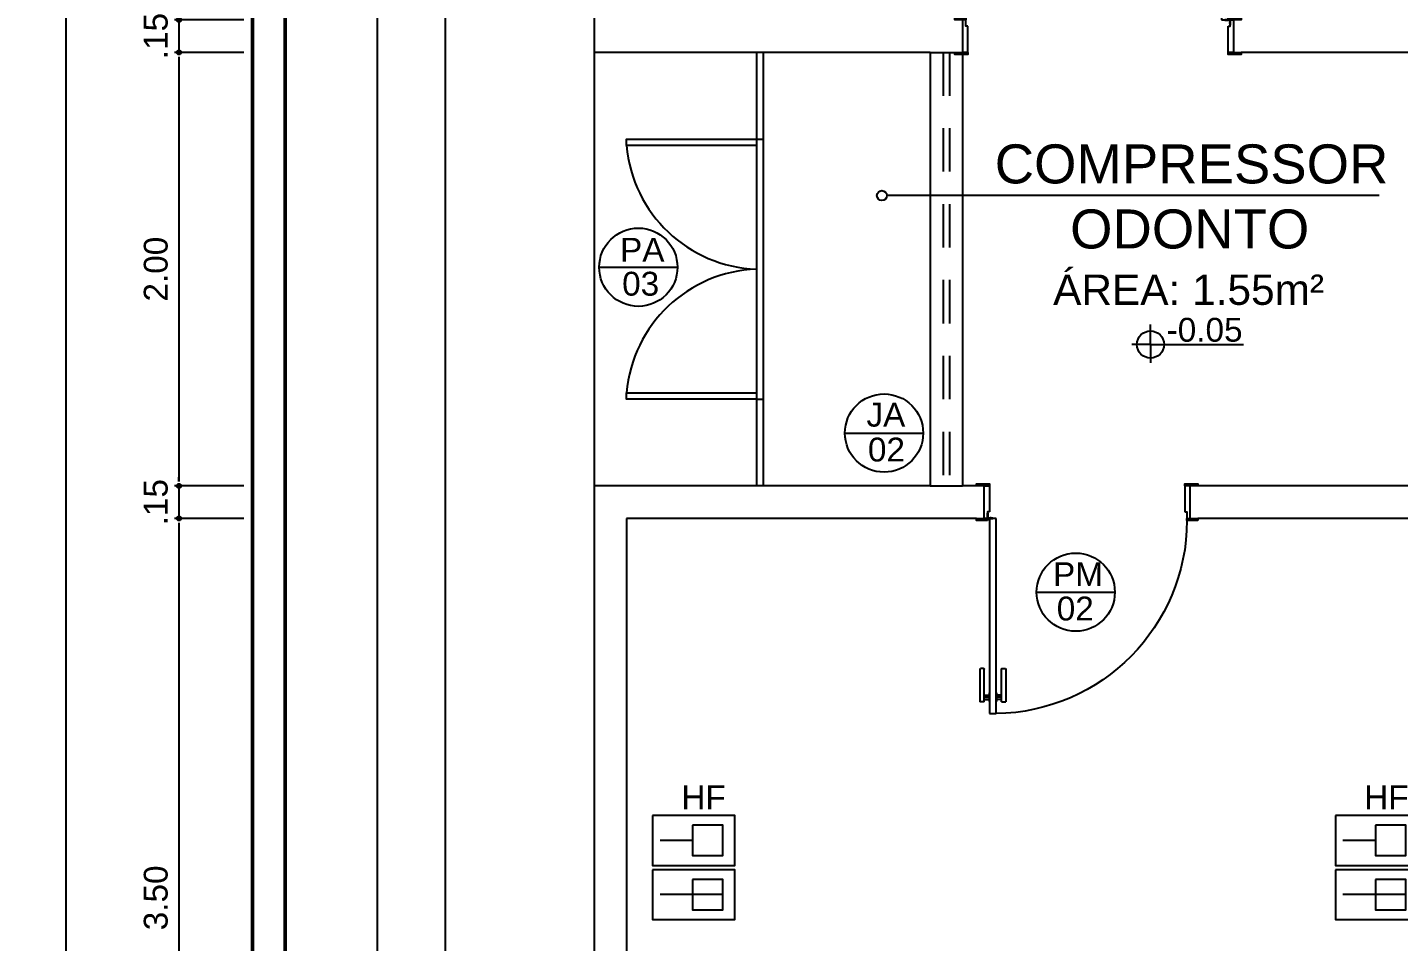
# Model space of a CAD drawing. Header units: millimetres. Extents: x 2125 to 3408, y 1171 to 1686.
# Drawn here: x 2412.8 to 2419.12, y 1478.44 to 1482.66 of the extents above; entities that cross this region are included whole.
import ezdxf

# ---------------------------------------------------------------- set-up
doc = ezdxf.new("R2010")
doc.units = ezdxf.units.MM
doc.linetypes.add('CONTORNO_QUADRO_T', pattern=[0.35, 0.2, -0.15])
for name, color, linetype in [('CALÇADA', 252, 'Continuous'), ('cotas', 7, 'Continuous'), ('ESQUADRIA', 3, 'Continuous'), ('ESQUADRIAS', 7, 'Continuous'), ('Esquadrias portas', 7, 'Continuous'), ('Esquadrias_Portas', 2, 'Continuous'), ('JANELA2', 1, 'Continuous'), ('PAREDE', 4, 'Continuous'), ('TEXTO01', 7, 'Continuous'), ('TEXTO03', 2, 'Continuous'), ('TOMADAS DENTISTA', 7, 'Continuous')]:
    doc.layers.add(name, color=color, linetype=linetype)
doc.styles.add('ROMANS', font='arial.ttf')
doc.styles.add('TEXTO1', font='swissko.ttf', dxfattribs={"width": 0.6, "height": 0.1})
doc.dimstyles.new('ESCALA 50', dxfattribs={"dimtxt": 0.08, "dimasz": 0.02, "dimexe": 0.05, "dimexo": 0.05, "dimgap": 0.05, "dimtad": 1, "dimlfac": -10, "dimzin": 1, "dimdsep": 46, "dimtxsty": 'ROMANS', "dimblk1": 'PPC', "dimblk2": 'PPC', "dimsah": 1, "dimcen": 0.02, "dimclrd": 7, "dimclre": 7, "dimclrt": 3, "dimadec": 0, "dimazin": 0, "dimtfac": 1, "dimtix": 1, "dimtmove": 1, "dimatfit": 3, "dimldrblk": 'PPC', "dimfxl": 0, "dimtolj": 1, "dimtzin": 12, "dimarcsym": 0})
doc.dimstyles.new('ESCALA75', dxfattribs={"dimtxt": 0.11, "dimasz": 0.02, "dimexe": 0.02, "dimexo": 0.04, "dimgap": 0.05, "dimtad": 1, "dimzin": 4, "dimdsep": 46, "dimtxsty": 'ROMANS', "dimblk1": 'PPC', "dimblk2": 'PPC', "dimsah": 1, "dimcen": 0.02, "dimclrd": 7, "dimclre": 7, "dimclrt": 3, "dimazin": 1, "dimtfac": 1, "dimtix": 1, "dimtmove": 0, "dimatfit": 3, "dimldrblk": 'PPC', "dimfxl": 0, "dimtolj": 1, "dimtzin": 12, "dimarcsym": 0})

# ---------------------------------------------------------------- blocks, each defined once
blk = doc.blocks.new('P90_02')
at = {"layer": 'ESQUADRIAS', "color": 2}
for p, q in [((0.025, 0.075), (0.025, 0.975)), ((0.025, 0.975), (0.055, 0.975)), ((0.055, 0.975), (0.055, 0.075)), ((0.055, 0.075), (0.025, 0.075))]:
    blk.add_line(p, q, dxfattribs=at)
at = {"layer": 'ESQUADRIAS', "color": 3, "linetype": 'Continuous'}
for p, q in [((-0.02, 0.7698), (-0.02, 0.9215)), ((0, 0.9215), (0, 0.7698)), ((0.023, 0.88), (0.023, 0.92)), ((0.057, 0.88), (0.057, 0.92)), ((0.08, 0.9215), (0.08, 0.7698)), ((0.1, 0.7698), (0.1, 0.9215)), ((-0.0035, 0.7668), (-0.0175, 0.7668)), ((0.0835, 0.7668), (0.0975, 0.7668))]:
    blk.add_line(p, q, dxfattribs=at)
at = {"layer": 'ESQUADRIAS', "color": 3}
for p, q in [((0, 0.9215), (-0.02, 0.9215)), ((0, 0.91), (0.023, 0.91)), ((0, 0.9), (0.023, 0.9)), ((0, 0.89), (0.023, 0.89)), ((0.023, 0.92), (0.025, 0.92)), ((0.057, 0.92), (0.055, 0.92)), ((0.08, 0.91), (0.057, 0.91)), ((0.08, 0.9), (0.057, 0.9)), ((0.08, 0.89), (0.057, 0.89)), ((0.08, 0.9215), (0.1, 0.9215)), ((0.023, 0.88), (0.025, 0.88)), ((0.057, 0.88), (0.055, 0.88))]:
    blk.add_line(p, q, dxfattribs=at)
at = {"layer": 'ESQUADRIAS'}
for p, q in [((0.0315, 0.0735), (0.0285, 0.0735)), ((0.0165, 0.0585), (0.0165, 0.0615))]:
    blk.add_line(p, q, dxfattribs=at)
at = {"layer": 'ESQUADRIAS', "color": 3}
for points in [[(0.015, 0.085), (-0.035, 0.085), (-0.035, 0.075), (0.015, 0.075)], [(0.985, 0.085), (0.935, 0.085), (0.935, 0.075), (0.985, 0.075)], [(0.025, -0.075), (0, -0.075), (-0.035, -0.075), (-0.035, -0.085), (0.025, -0.085)], [(0.985, -0.075), (0.925, -0.075), (0.925, -0.085), (0.985, -0.085)]]:
    blk.add_lwpolyline(points, close=True, dxfattribs=at)
at = {"layer": 'ESQUADRIAS', "color": 2}
for points in [[(0.025, 0.045), (0.015, 0.045), (0.015, 0.075), (0, 0.075), (0, -0.075), (0.025, -0.075)], [(0.925, 0.045), (0.935, 0.045), (0.935, 0.075), (0.95, 0.075), (0.95, -0.075), (0.925, -0.075)]]:
    blk.add_lwpolyline(points, close=True, dxfattribs=at)
at = {"layer": 'ESQUADRIAS', "color": 1}
for points in [[(0.016, 0.0705, -0.236068), (0.015, 0.0725), (0.015, 0.07), (0.015, 0.05), (0.016, 0.05)], [(0.0195, 0.074, 0.236068), (0.0175, 0.075), (0.02, 0.075), (0.04, 0.075), (0.04, 0.074)]]:
    blk.add_lwpolyline(points, format="xyb", close=True, dxfattribs=at)
at = {"layer": 'ESQUADRIAS'}
for points in [[(0.0275, 0.0727), (0.0285, 0.0735), (0.0285, 0.074)], [(0.0304, 0.0727), (0.0304, 0.0725), (0.0325, 0.0725), (0.0325, 0.0727), (0.0275, 0.0727), (0.0275, 0.0725), (0.0296, 0.0725), (0.0296, 0.0727)], [(0.0325, 0.0727), (0.0315, 0.0735), (0.0315, 0.074)], [(0.0173, 0.0625), (0.0165, 0.0615), (0.016, 0.0615)], [(0.0173, 0.0575), (0.0165, 0.0585), (0.016, 0.0585)], [(0.0173, 0.0596), (0.0175, 0.0596), (0.0175, 0.0575), (0.0173, 0.0575), (0.0173, 0.0625), (0.0175, 0.0625), (0.0175, 0.0604), (0.0173, 0.0604)]]:
    blk.add_lwpolyline(points, dxfattribs=at)
at = {"layer": 'ESQUADRIAS', "color": 1}
blk.add_circle((0.0175, 0.0725), 0.0025, dxfattribs=at)
at = {"layer": 'ESQUADRIAS'}
blk.add_arc((0.0429, 0.083), 0.8921, 0.12949, 89.22311, dxfattribs=at)
at = {"layer": 'ESQUADRIAS', "color": 3, "linetype": 'Continuous'}
for centre, start, end in [((-0.017, 0.7698), 180, 260.53768), ((-0.003, 0.7698), 260.53768, 360), ((0.083, 0.7698), 180, 279.46232), ((0.097, 0.7698), 279.46232, 0)]:
    blk.add_arc(centre, 0.003, start, end, dxfattribs=at)
blk = doc.blocks.new('new block1')
at = {"layer": 'ESQUADRIAS', "color": 2}
for p, q in [((-0.09, 1.36), (-0.09, 0.16)), ((-0.09, 1.36), (-0.06, 1.36)), ((-0.06, 0.16), (-0.06, 1.36)), ((-0.09, 0.16), (-0.06, 0.16))]:
    blk.add_line(p, q, dxfattribs=at)
at = {"layer": 'ESQUADRIAS', "color": 3, "linetype": 'Continuous'}
for p, q in [((-0.135, 1.1598), (-0.135, 1.3115)), ((-0.115, 1.3115), (-0.115, 1.1598)), ((-0.092, 1.27), (-0.092, 1.31)), ((-0.058, 1.27), (-0.058, 1.31)), ((-0.035, 1.3115), (-0.035, 1.1598)), ((-0.015, 1.1598), (-0.015, 1.3115)), ((-0.1185, 1.1568), (-0.1325, 1.1568)), ((-0.0315, 1.1568), (-0.0175, 1.1568))]:
    blk.add_line(p, q, dxfattribs=at)
at = {"layer": 'ESQUADRIAS', "color": 3}
for p, q in [((-0.115, 1.3115), (-0.135, 1.3115)), ((-0.115, 1.3), (-0.092, 1.3)), ((-0.115, 1.29), (-0.092, 1.29)), ((-0.115, 1.28), (-0.092, 1.28)), ((-0.092, 1.31), (-0.09, 1.31)), ((-0.092, 1.27), (-0.09, 1.27)), ((-0.058, 1.31), (-0.06, 1.31)), ((-0.058, 1.27), (-0.06, 1.27)), ((-0.035, 1.3), (-0.058, 1.3)), ((-0.035, 1.29), (-0.058, 1.29)), ((-0.035, 1.28), (-0.058, 1.28)), ((-0.035, 1.3115), (-0.015, 1.3115))]:
    blk.add_line(p, q, dxfattribs=at)
at = {"layer": 'ESQUADRIAS'}
for p, q in [((-0.0665, 0.1585), (-0.0635, 0.1585)), ((-0.0515, 0.1435), (-0.0515, 0.1465))]:
    blk.add_line(p, q, dxfattribs=at)
at = {"layer": 'ESQUADRIAS', "color": 3}
for points in [[(-1.32, 0.17), (-1.27, 0.17), (-1.27, 0.16), (-1.32, 0.16)], [(-0.05, 0.17), (0, 0.17), (0, 0.16), (-0.05, 0.16)], [(-1.32, 0.01), (-1.26, 0.01), (-1.26, 0), (-1.32, 0)], [(-0.06, 0.01), (-0.035, 0.01), (0, 0.01), (0, 0), (-0.06, 0)]]:
    blk.add_lwpolyline(points, close=True, dxfattribs=at)
at = {"layer": 'ESQUADRIAS', "color": 2}
for points in [[(-1.26, 0.13), (-1.27, 0.13), (-1.27, 0.16), (-1.285, 0.16), (-1.285, 0.01), (-1.26, 0.01)], [(-0.06, 0.13), (-0.05, 0.13), (-0.05, 0.16), (-0.035, 0.16), (-0.035, 0.01), (-0.06, 0.01)]]:
    blk.add_lwpolyline(points, close=True, dxfattribs=at)
at = {"layer": 'ESQUADRIAS', "color": 1}
for points in [[(-0.0545, 0.159, -0.236068), (-0.0525, 0.16), (-0.055, 0.16), (-0.075, 0.16), (-0.075, 0.159)], [(-0.051, 0.1555, 0.236068), (-0.05, 0.1575), (-0.05, 0.155), (-0.05, 0.135), (-0.051, 0.135)]]:
    blk.add_lwpolyline(points, format="xyb", close=True, dxfattribs=at)
at = {"layer": 'ESQUADRIAS'}
for points in [[(-0.0675, 0.1577), (-0.0665, 0.1585), (-0.0665, 0.159)], [(-0.0654, 0.1577), (-0.0654, 0.1575), (-0.0675, 0.1575), (-0.0675, 0.1577), (-0.0625, 0.1577), (-0.0625, 0.1575), (-0.0646, 0.1575), (-0.0646, 0.1577)], [(-0.0625, 0.1577), (-0.0635, 0.1585), (-0.0635, 0.159)], [(-0.0523, 0.1446), (-0.0525, 0.1446), (-0.0525, 0.1425), (-0.0523, 0.1425), (-0.0523, 0.1475), (-0.0525, 0.1475), (-0.0525, 0.1454), (-0.0523, 0.1454)], [(-0.0523, 0.1475), (-0.0515, 0.1465), (-0.051, 0.1465)], [(-0.0523, 0.1425), (-0.0515, 0.1435), (-0.051, 0.1435)]]:
    blk.add_lwpolyline(points, dxfattribs=at)
at = {"layer": 'ESQUADRIAS', "color": 1}
blk.add_circle((-0.0525, 0.1575), 0.0025, dxfattribs=at)
at = {"layer": 'ESQUADRIAS', "color": 3, "linetype": 'Continuous'}
for centre, start, end in [((-0.132, 1.1598), 180, 260.53768), ((-0.118, 1.1598), 260.53768, 360), ((-0.032, 1.1598), 180, 279.46232), ((-0.018, 1.1598), 279.46232, 0)]:
    blk.add_arc(centre, 0.003, start, end, dxfattribs=at)
at = {"layer": 'Esquadrias portas'}
blk.add_arc((-0.0518, 0.1421), 1.2185, 91.79662, 178.69088, dxfattribs=at)
blk = doc.blocks.new('new block3')
at = {"layer": 'TEXTO01'}
h = blk.add_hatch(dxfattribs=at)
h.set_pattern_fill('ANGLE', color=256)
h.set_pattern_definition([(0, (-2256.878, -909.728), (0, 6.985), [5.08, -1.905]), (90, (-2256.878, -909.728), (-6.985, 4e-16), [5.08, -1.905])])
h.paths.add_polyline_path([(-0.0556, 0.2052), (-0.1956, 0.2052), (-0.1956, 0.0652), (-0.0556, 0.0652)])
for p, q in [((-0.1956, 0.1352), (-0.3456, 0.1352)), ((-0.0556, -0.1148), (-0.3456, -0.1148))]:
    blk.add_line(p, q, dxfattribs=at)
for points in [[(-0.38, 0.25), (-0.38, 0.02), (0, 0.02), (0, 0.25), (-0.38, 0.25)], [(-0.1956, 0.2052), (-0.1956, 0.0652), (-0.0556, 0.0652), (-0.0556, 0.2052), (-0.1956, 0.2052)], [(-0.38, 0), (-0.38, -0.23), (0, -0.23), (0, 0), (-0.38, 0)], [(-0.1956, -0.0448), (-0.1956, -0.1848), (-0.0556, -0.1848), (-0.0556, -0.0448), (-0.1956, -0.0448)]]:
    blk.add_lwpolyline(points, dxfattribs=at)
at = {"layer": 'TEXTO01', "ltscale": 0.0001, "insert": (-0.247, 0.3887), "char_height": 0.11, "width": 0.330365, "attachment_point": 1, "style": 'TEXTO1'}
blk.add_mtext('{\\fSansSerif|b0|i0|c2|p2;\\W1;HF}', dxfattribs=at)
blk = doc.blocks.new('new block4')
at = {"layer": 'TEXTO01'}
h = blk.add_hatch(dxfattribs=at)
h.set_pattern_fill('ANGLE', color=256)
h.set_pattern_definition([(0, (-2260.456, -913.906), (0, 6.985), [5.08, -1.905]), (90, (-2260.456, -913.906), (-6.985, 4e-16), [5.08, -1.905])])
h.paths.add_polyline_path([(0, 0), (0, -0.0624, 0.414214), (0.0624, 0)])
h.paths.add_polyline_path([(0, 0), (0, 0.0624, 0.414214), (-0.0624, 0)])
for q in [(0, 0.093), (-0.0862, 0), (0.4292, 0), (0, -0.0852)]:
    blk.add_line((0, 0), q, dxfattribs=at)
blk.add_circle((0, 0), 0.0624, dxfattribs=at)
blk = doc.blocks.new('PPC')
at = {"color": 2}
blk.add_circle((0, 0), 0.5, dxfattribs=at)
blk = doc.blocks.new('*D160')
at = {"layer": 'cotas', "color": 7, "lineweight": -2, "transparency": 16777216}
for p, q in [((2413.498, 1482.7109), (2413.498, 1482.7309)), ((2413.798, 1482.6909), (2413.478, 1482.6909)), ((2413.498, 1482.6909), (2413.498, 1482.5409)), ((2413.798, 1482.5409), (2413.478, 1482.5409)), ((2413.498, 1482.5209), (2413.498, 1482.5009))]:
    blk.add_line(p, q, dxfattribs=at)
at = {"layer": 'DEFPOINTS', "color": 0, "transparency": 16777216}
for p in [(2414.1276, 1482.6909), (2413.498, 1482.5409), (2414.1339, 1482.5409)]:
    blk.add_point(p, dxfattribs=at)
at = {"layer": 'cotas', "color": 7, "lineweight": -2, "transparency": 16777216, "xscale": 0.02, "yscale": 0.02, "zscale": 0.02}
for p, rotation in [((2413.498, 1482.6909), 270), ((2413.498, 1482.5409), 90)]:
    blk.add_blockref('PPC', p, dxfattribs=dict(at, rotation=rotation))
at = {"layer": 'cotas', "color": 3, "transparency": 16777216, "insert": (2413.3918, 1482.6159), "char_height": 0.11, "attachment_point": 5, "rotation": 90, "style": 'ROMANS'}
blk.add_mtext('\\A1;.15', dxfattribs=at)
blk = doc.blocks.new('*D161')
at = {"layer": 'cotas', "color": 7, "lineweight": -2, "transparency": 16777216}
for p, q in [((2413.798, 1482.5409), (2413.478, 1482.5409)), ((2413.498, 1482.5209), (2413.498, 1480.5609)), ((2413.798, 1480.5409), (2413.478, 1480.5409))]:
    blk.add_line(p, q, dxfattribs=at)
at = {"layer": 'DEFPOINTS', "color": 0, "transparency": 16777216}
for p in [(2414.1339, 1482.5409), (2413.498, 1480.5409), (2414.3465, 1480.5409)]:
    blk.add_point(p, dxfattribs=at)
at = {"layer": 'cotas', "color": 7, "lineweight": -2, "transparency": 16777216, "xscale": 0.02, "yscale": 0.02, "zscale": 0.02}
for p, rotation in [((2413.498, 1482.5409), 90), ((2413.498, 1480.5409), 270)]:
    blk.add_blockref('PPC', p, dxfattribs=dict(at, rotation=rotation))
at = {"layer": 'cotas', "color": 3, "transparency": 16777216, "insert": (2413.3918, 1481.5409), "char_height": 0.11, "attachment_point": 5, "rotation": 90, "style": 'ROMANS'}
blk.add_mtext('\\A1;2.00', dxfattribs=at)
blk = doc.blocks.new('*D162')
at = {"layer": 'cotas', "color": 7, "lineweight": -2, "transparency": 16777216}
for p, q in [((2413.498, 1480.5609), (2413.498, 1480.5809)), ((2413.798, 1480.5409), (2413.478, 1480.5409)), ((2413.498, 1480.5409), (2413.498, 1480.3909)), ((2413.798, 1480.3909), (2413.478, 1480.3909)), ((2413.498, 1480.3709), (2413.498, 1480.3509))]:
    blk.add_line(p, q, dxfattribs=at)
at = {"layer": 'DEFPOINTS', "color": 0, "transparency": 16777216}
for p in [(2414.3465, 1480.5409), (2413.498, 1480.3909), (2414.3385, 1480.3909)]:
    blk.add_point(p, dxfattribs=at)
at = {"layer": 'cotas', "color": 7, "lineweight": -2, "transparency": 16777216, "xscale": 0.02, "yscale": 0.02, "zscale": 0.02}
for p, rotation in [((2413.498, 1480.5409), 270), ((2413.498, 1480.3909), 90)]:
    blk.add_blockref('PPC', p, dxfattribs=dict(at, rotation=rotation))
at = {"layer": 'cotas', "color": 3, "transparency": 16777216, "insert": (2413.3918, 1480.4659), "char_height": 0.11, "attachment_point": 5, "rotation": 90, "style": 'ROMANS'}
blk.add_mtext('\\A1;.15', dxfattribs=at)
blk = doc.blocks.new('*D163')
at = {"layer": 'cotas', "color": 7, "lineweight": -2, "transparency": 16777216}
for p, q in [((2413.798, 1480.3909), (2413.478, 1480.3909)), ((2413.498, 1480.3709), (2413.498, 1476.9109)), ((2413.798, 1476.8909), (2413.478, 1476.8909))]:
    blk.add_line(p, q, dxfattribs=at)
at = {"layer": 'DEFPOINTS', "color": 0, "transparency": 16777216}
for p in [(2414.3385, 1480.3909), (2413.498, 1476.8909), (2414.4414, 1476.8909)]:
    blk.add_point(p, dxfattribs=at)
at = {"layer": 'cotas', "color": 7, "lineweight": -2, "transparency": 16777216, "xscale": 0.02, "yscale": 0.02, "zscale": 0.02}
for p, rotation in [((2413.498, 1480.3909), 90), ((2413.498, 1476.8909), 270)]:
    blk.add_blockref('PPC', p, dxfattribs=dict(at, rotation=rotation))
at = {"layer": 'cotas', "color": 3, "transparency": 16777216, "insert": (2413.3918, 1478.6409), "char_height": 0.11, "attachment_point": 5, "rotation": 90, "style": 'ROMANS'}
blk.add_mtext('\\A1;3.50', dxfattribs=at)
blk = doc.blocks.new('*D217')
at = {"layer": 'cotas', "color": 7, "lineweight": -2, "transparency": 16777216}
for p, q in [((2413.2776, 1492.1409), (2412.9576, 1492.1409)), ((2412.9776, 1476.7609), (2412.9776, 1492.1209)), ((2413.2776, 1476.7409), (2412.9576, 1476.7409))]:
    blk.add_line(p, q, dxfattribs=at)
at = {"layer": 'DEFPOINTS', "color": 0, "transparency": 16777216}
for p in [(2412.9776, 1492.1409), (2413.9776, 1492.1409), (2413.9776, 1476.7409)]:
    blk.add_point(p, dxfattribs=at)
at = {"layer": 'cotas', "color": 7, "lineweight": -2, "transparency": 16777216, "xscale": 0.02, "yscale": 0.02, "zscale": 0.02}
for p, rotation in [((2412.9776, 1492.1409), 90), ((2412.9776, 1476.7409), 270)]:
    blk.add_blockref('PPC', p, dxfattribs=dict(at, rotation=rotation))
at = {"layer": 'cotas', "color": 3, "transparency": 16777216, "insert": (2412.8714, 1484.4409), "char_height": 0.11, "attachment_point": 5, "rotation": 90, "style": 'ROMANS'}
blk.add_mtext('\\A1;15.40', dxfattribs=at)
blk = doc.blocks.new('*D1125')
at = {"color": 7, "lineweight": -2, "transparency": 16777216}
for p, q in [((2415.0281, 1492.1409), (2414.6781, 1492.1409)), ((2414.7281, 1476.6297), (2414.7281, 1492.1209)), ((2415.0281, 1476.6097), (2414.6781, 1476.6097))]:
    blk.add_line(p, q, dxfattribs=at)
at = {"layer": 'DEFPOINTS', "color": 0, "transparency": 16777216}
for p in [(2414.7281, 1492.1409), (2415.4129, 1492.1409), (2415.4129, 1476.6097)]:
    blk.add_point(p, dxfattribs=at)
at = {"color": 7, "lineweight": -2, "transparency": 16777216, "xscale": 0.02, "yscale": 0.02, "zscale": 0.02}
for p, rotation in [((2414.7281, 1492.1409), 90), ((2414.7281, 1476.6097), 270)]:
    blk.add_blockref('PPC', p, dxfattribs=dict(at, rotation=rotation))
at = {"color": 3, "transparency": 16777216, "insert": (2414.6373, 1484.3753), "char_height": 0.08, "attachment_point": 5, "rotation": 90, "style": 'ROMANS'}
blk.add_mtext('\\A1;15.53', dxfattribs=at)

msp = doc.modelspace()

# ---------------------------------------------------------------- hatches: boundary and pattern name
at = {"layer": 'TEXTO01'}
h = msp.add_hatch(dxfattribs=at)
h.set_pattern_fill('ANGLE', color=256)
h.set_pattern_definition([(0, (131.5835, 599.275), (0, 6.985), [5.08, -1.905]), (90, (131.5835, 599.275), (-6.985, 4e-16), [5.08, -1.905])])
h.paths.add_polyline_path([(2416.7638, 1481.8802, 1), (2416.7181, 1481.8802, 1)])

# ---------------------------------------------------------------- linework, layer by layer
for p, q in [((2416.1629, 1482.5409), (2416.1629, 1480.5409)), ((2416.1929, 1482.5409), (2416.1929, 1480.5409))]:
    msp.add_line(p, q)
at = {"lineweight": 50}
msp.add_lwpolyline([(2413.8379, 1497.8578), (2413.8379, 1470.736), (2474.28, 1470.7338), (2474.9031, 1494.5578), (2413.8379, 1497.8578)], dxfattribs=at)
msp.add_lwpolyline([(2413.9879, 1497.6995), (2413.9879, 1470.886), (2474.1339, 1470.8838), (2474.7494, 1494.4159)], close=True, dxfattribs=at)
at = {"layer": 'CALÇADA'}
msp.add_line((2414.4129, 1493.1409), (2414.4129, 1475.7409), dxfattribs=at)
at = {"layer": 'ESQUADRIA', "linetype": 'CONTORNO_QUADRO_T'}
for p, q in [((2417.0229, 1482.5409), (2417.0229, 1480.5409)), ((2417.0529, 1482.5409), (2417.0529, 1480.5409))]:
    msp.add_line(p, q, dxfattribs=at)
at = {"layer": 'Esquadrias portas'}
for centre, start, end in [((2416.1855, 1482.1655), 185.01546, 267.92214), ((2416.1855, 1480.9162), 92.07786, 174.98454)]:
    msp.add_arc(centre, 0.6251, start, end, dxfattribs=at)
at = {"layer": 'Esquadrias_Portas'}
for p, q in [((2416.1629, 1482.1409), (2416.1929, 1482.1409)), ((2416.1629, 1480.9409), (2416.1929, 1480.9409))]:
    msp.add_line(p, q, dxfattribs=at)
for points in [[(2416.1629, 1482.1109), (2415.5629, 1482.1109), (2415.5629, 1482.1409), (2416.1629, 1482.1409), (2416.1629, 1482.1109)], [(2416.1629, 1480.9409), (2415.5629, 1480.9409), (2415.5629, 1480.9709), (2416.1629, 1480.9709), (2416.1629, 1480.9409)]]:
    msp.add_lwpolyline(points, dxfattribs=at)
at = {"layer": 'JANELA2'}
for p, q in [((2416.9629, 1482.5409), (2417.1129, 1482.5409)), ((2416.9629, 1480.5409), (2417.1129, 1480.5409))]:
    msp.add_line(p, q, dxfattribs=at)
at = {"layer": 'PAREDE'}
for p, q in [((2415.4129, 1492.1409), (2415.4129, 1476.8909)), ((2415.5629, 1480.3909), (2415.5629, 1476.8909))]:
    msp.add_line(p, q, dxfattribs=at)
at = {"layer": 'PAREDE', "linetype": 'Continuous'}
for p, q in [((2416.9629, 1482.5409), (2415.4129, 1482.5409)), ((2416.9629, 1482.5409), (2416.9629, 1480.5409)), ((2417.1379, 1482.5409), (2417.1129, 1482.5409)), ((2417.1129, 1482.5409), (2417.1129, 1480.5409)), ((2419.9129, 1482.5409), (2418.3979, 1482.5409)), ((2416.9629, 1480.5409), (2415.4129, 1480.5409)), ((2417.1779, 1480.5409), (2417.1129, 1480.5409)), ((2423.7279, 1480.5409), (2418.1979, 1480.5409)), ((2417.1779, 1480.3909), (2415.5629, 1480.3909)), ((2423.7279, 1480.3909), (2418.1979, 1480.3909))]:
    msp.add_line(p, q, dxfattribs=at)
at = {"layer": 'TEXTO01'}
for p, q in [((2419.0352, 1481.8802), (2416.7638, 1481.8802)), ((2415.437, 1481.5497), (2415.7978, 1481.5497)), ((2416.5704, 1480.7849), (2416.9311, 1480.7849)), ((2417.4547, 1480.051), (2417.8155, 1480.051))]:
    msp.add_line(p, q, dxfattribs=at)
for centre, radius in [((2416.7409, 1481.8802), 0.0228), ((2415.6174, 1481.5497), 0.1804), ((2416.7507, 1480.7849), 0.1804), ((2417.6351, 1480.051), 0.1804)]:
    msp.add_circle(centre, radius, dxfattribs=at)

# ---------------------------------------------------------------- block references
at = {"layer": 'ESQUADRIAS', "xscale": -1, "rotation": 180}
msp.add_blockref('P90_02', (2417.2129, 1480.4659), dxfattribs=at)
at = {"layer": 'JANELA2'}
msp.add_blockref('new block1', (2418.3979, 1482.5309), dxfattribs=at)
at = {"layer": 'TEXTO01'}
msp.add_blockref('new block4', (2417.9799, 1481.1933), dxfattribs=at)
at = {"layer": 'TOMADAS DENTISTA'}
for p in [(2416.0629, 1478.7709), (2419.2129, 1478.7709)]:
    msp.add_blockref('new block3', p, dxfattribs=at)

# ---------------------------------------------------------------- texts
at = {"layer": 'cotas', "ltscale": 0.0001, "insert": (2417.9679, 1481.3162), "char_height": 0.11, "width": 0.503613, "attachment_point": 1, "style": 'TEXTO1'}
msp.add_mtext('\\pi0.0865;{\\fSansSerif|b0|i0|c2|p2;\\W1;-0.05}', dxfattribs=at)
at = {"layer": 'TEXTO01', "ltscale": 0.0001, "char_height": 0.11, "width": 0.330365, "attachment_point": 1, "style": 'TEXTO1'}
for s, insert in [('{\\fSansSerif|b0|i0|c2|p2;\\W1;PA}', (2415.5331, 1481.6853)), ('{\\fSansSerif|b0|i0|c2|p2;\\W1;03}', (2415.5427, 1481.5287)), ('{\\fSansSerif|b0|i0|c2|p2;\\W1;JA}', (2416.6696, 1480.9244)), ('{\\fSansSerif|b0|i0|c2|p2;\\W1;02}', (2416.6764, 1480.7637)), ('{\\fSansSerif|b0|i0|c2|p2;\\W1;PM}', (2417.5303, 1480.1889)), ('{\\fSansSerif|b0|i0|c2|p2;\\W1;02}', (2417.5474, 1480.0304))]:
    msp.add_mtext(s, dxfattribs=dict(at, insert=insert))
at = {"layer": 'TEXTO03', "ltscale": 0.0001, "insert": (2416.3453, 1482.1163), "char_height": 0.12, "width": 3.592802, "attachment_point": 1, "style": 'TEXTO1'}
msp.add_mtext('\\pi0.91591;{\\fSansSerif|b0|i0|c2|p2;\\H1.5x;\\W1;\\C2;COMPRESSOR \\P\\pi1.2637;ODONTO\\P\\pi1.1854;\\H0.7778x;\\C3;ÁREA: 1.55m²}', dxfattribs=at)

# ---------------------------------------------------------------- dimensions: what is measured, and where the dimension line sits
dim = msp.add_linear_dim(base=(2414.7281, 1492.1409), p1=(2415.4129, 1476.6097), p2=(2415.4129, 1492.1409), angle=90, dimstyle='ESCALA 50', override={"dimfxl": 0.3, "dimfxlon": 1})
dim.commit()
dim.dimension.update_dxf_attribs({"geometry": '*D1125', "text_midpoint": (2414.6373, 1484.3753)})
at = {"layer": 'cotas'}
dim = msp.add_linear_dim(base=(2412.9776, 1492.1409), p1=(2413.9776, 1476.7409), p2=(2413.9776, 1492.1409), angle=90, dimstyle='ESCALA75', dxfattribs=at)
dim.commit()
dim.dimension.update_dxf_attribs({"geometry": '*D217', "text_midpoint": (2412.8714, 1484.4409)})
for base, p1, p2, picture, middle in [((2413.498, 1482.5409), (2414.1276, 1482.6909), (2414.1339, 1482.5409), '*D160', (2413.3918, 1482.6159)), ((2413.498, 1480.5409), (2414.1339, 1482.5409), (2414.3465, 1480.5409), '*D161', (2413.3918, 1481.5409)), ((2413.498, 1480.3909), (2414.3465, 1480.5409), (2414.3385, 1480.3909), '*D162', (2413.3918, 1480.4659)), ((2413.498, 1476.8909), (2414.3385, 1480.3909), (2414.4414, 1476.8909), '*D163', (2413.3918, 1478.6409))]:
    dim = msp.add_linear_dim(base=base, p1=p1, p2=p2, angle=90, dimstyle='ESCALA75', override={"dimtmove": 1}, dxfattribs=at)
    dim.commit()
    dim.dimension.update_dxf_attribs({"geometry": picture, "text_midpoint": middle})

doc.saveas('drawing.dxf')
